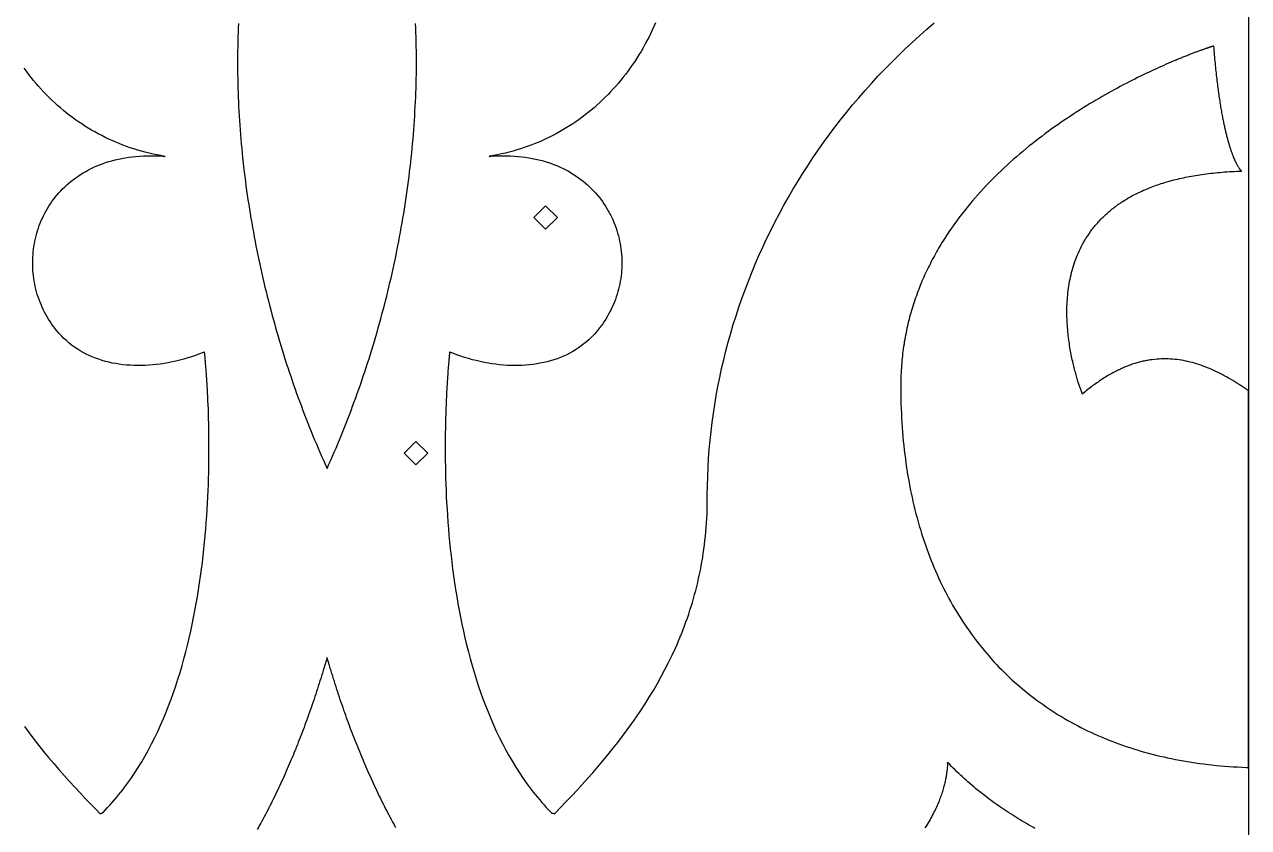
# Model space of a CAD drawing. Extents: x -52 to 64, y -91 to -51.
# Drawn here: x 41.58 to 64.31, y -79.75 to -64.84 of the extents above; entities that cross this region are included whole.
import ezdxf

# ---------------------------------------------------------------- set-up
doc = ezdxf.new("R2010")
doc.units = 0
doc.header["$MEASUREMENT"] = 0
doc.layers.get('0').update_dxf_attribs({"linetype": 'CONTINUOUS'})
doc.layers.add('LAYER_1', color=18, linetype='CONTINUOUS')

msp = doc.modelspace()

# ---------------------------------------------------------------- linework, layer by layer
msp.add_line((64.312, -50.717), (64.312, -90.716))
at = {"layer": 'LAYER_1'}
for points in [[(45.553, -64.822), (45.549, -64.907), (45.546, -64.992), (45.543, -65.077), (45.541, -65.163), (45.539, -65.248), (45.537, -65.334), (45.537, -65.42), (45.536, -65.505), (45.536, -65.591), (45.537, -65.677), (45.538, -65.763), (45.539, -65.849), (45.541, -65.935), (45.543, -66.021), (45.546, -66.108), (45.549, -66.194), (45.553, -66.28), (45.557, -66.367), (45.561, -66.453), (45.566, -66.539), (45.572, -66.626), (45.578, -66.712), (45.584, -66.799), (45.591, -66.885), (45.598, -66.972), (45.606, -67.058), (45.614, -67.145), (45.622, -67.232), (45.631, -67.318), (45.64, -67.405), (45.65, -67.491), (45.66, -67.578), (45.671, -67.664), (45.682, -67.75), (45.693, -67.837), (45.705, -67.923), (45.718, -68.009), (45.73, -68.096), (45.743, -68.182), (45.757, -68.268), (45.771, -68.354), (45.785, -68.44), (45.8, -68.526), (45.815, -68.612), (45.83, -68.697), (45.846, -68.783), (45.862, -68.869), (45.879, -68.954), (45.896, -69.04), (45.914, -69.125), (45.931, -69.21), (45.95, -69.295), (45.968, -69.38), (45.987, -69.465), (46.006, -69.55), (46.026, -69.634), (46.046, -69.719), (46.067, -69.803), (46.087, -69.887), (46.109, -69.971), (46.13, -70.055), (46.152, -70.139), (46.174, -70.222), (46.197, -70.306), (46.22, -70.389), (46.243, -70.472), (46.267, -70.555), (46.291, -70.637), (46.315, -70.72), (46.34, -70.802), (46.365, -70.884), (46.391, -70.966), (46.416, -71.048), (46.442, -71.129), (46.469, -71.211), (46.496, -71.292), (46.523, -71.372), (46.55, -71.453), (46.578, -71.533), (46.606, -71.613), (46.634, -71.693), (46.663, -71.773), (46.692, -71.852), (46.722, -71.931), (46.751, -72.01), (46.781, -72.089), (46.812, -72.167), (46.842, -72.245), (46.873, -72.323), (46.904, -72.4), (46.936, -72.478), (46.968, -72.554), (47, -72.631), (47.032, -72.707), (47.065, -72.783), (47.098, -72.859), (47.132, -72.934), (47.165, -73.009), (47.199, -73.084), (47.233, -73.009), (47.266, -72.934), (47.299, -72.859), (47.332, -72.783), (47.365, -72.707), (47.397, -72.631), (47.429, -72.554), (47.461, -72.478), (47.492, -72.4), (47.523, -72.323), (47.554, -72.245), (47.584, -72.167), (47.615, -72.089), (47.644, -72.01), (47.674, -71.931), (47.703, -71.852), (47.732, -71.773), (47.761, -71.693), (47.789, -71.613), (47.817, -71.533), (47.845, -71.453), (47.872, -71.372), (47.899, -71.292), (47.926, -71.211), (47.952, -71.129), (47.978, -71.048), (48.004, -70.966), (48.029, -70.884), (48.054, -70.802), (48.079, -70.72), (48.103, -70.637), (48.127, -70.555), (48.15, -70.472), (48.174, -70.389), (48.197, -70.306), (48.219, -70.222), (48.241, -70.139), (48.263, -70.055), (48.285, -69.971), (48.306, -69.887), (48.327, -69.803), (48.347, -69.719), (48.367, -69.634), (48.387, -69.55), (48.406, -69.465), (48.425, -69.38), (48.444, -69.295), (48.462, -69.21), (48.48, -69.125), (48.497, -69.04), (48.514, -68.954), (48.531, -68.869), (48.547, -68.783), (48.563, -68.697), (48.578, -68.612), (48.593, -68.526), (48.608, -68.44), (48.622, -68.354), (48.636, -68.268), (48.65, -68.182), (48.663, -68.096), (48.675, -68.009), (48.688, -67.923), (48.7, -67.837), (48.711, -67.75), (48.722, -67.664), (48.733, -67.578), (48.743, -67.491), (48.753, -67.405), (48.762, -67.318), (48.771, -67.232), (48.78, -67.145), (48.788, -67.058), (48.795, -66.972), (48.803, -66.885), (48.809, -66.799), (48.816, -66.712), (48.822, -66.626), (48.827, -66.539), (48.832, -66.453), (48.837, -66.367), (48.841, -66.28), (48.845, -66.194), (48.848, -66.108), (48.851, -66.021), (48.853, -65.935), (48.855, -65.849), (48.857, -65.763), (48.858, -65.677), (48.858, -65.591), (48.858, -65.505), (48.858, -65.42), (48.857, -65.334), (48.856, -65.248), (48.854, -65.163), (48.851, -65.077), (48.849, -64.992), (48.845, -64.907), (48.842, -64.822)], [(53.299, -64.81), (53.269, -64.879), (53.237, -64.947), (53.205, -65.014), (53.172, -65.081), (53.138, -65.147), (53.103, -65.212), (53.067, -65.276), (53.03, -65.34), (52.992, -65.403), (52.953, -65.464), (52.913, -65.526), (52.873, -65.586), (52.831, -65.645), (52.789, -65.704), (52.745, -65.762), (52.701, -65.819), (52.656, -65.875), (52.61, -65.93), (52.563, -65.985), (52.515, -66.038), (52.466, -66.09), (52.417, -66.142), (52.367, -66.193), (52.315, -66.242), (52.263, -66.291), (52.211, -66.339), (52.157, -66.386), (52.103, -66.432), (52.048, -66.477), (51.992, -66.521), (51.935, -66.563), (51.878, -66.605), (51.82, -66.646), (51.761, -66.686), (51.701, -66.724), (51.641, -66.762), (51.58, -66.799), (51.518, -66.834), (51.455, -66.869), (51.392, -66.902), (51.328, -66.934), (51.264, -66.965), (51.198, -66.995), (51.132, -67.024), (51.066, -67.051), (50.999, -67.078), (50.931, -67.103), (50.862, -67.127), (50.793, -67.15), (50.723, -67.172), (50.653, -67.192), (50.582, -67.211), (50.51, -67.229), (50.438, -67.246), (50.365, -67.262), (50.292, -67.276), (50.218, -67.289), (50.209, -67.29), (50.209, -67.29), (50.21, -67.29), (50.211, -67.29), (50.213, -67.29), (50.223, -67.289), (50.242, -67.288), (50.317, -67.283), (50.392, -67.281), (50.465, -67.279), (50.537, -67.28), (50.608, -67.282), (50.678, -67.286), (50.746, -67.291), (50.814, -67.298), (50.88, -67.306), (50.945, -67.316), (51.009, -67.327), (51.072, -67.34), (51.133, -67.354), (51.193, -67.37), (51.252, -67.387), (51.31, -67.405), (51.367, -67.425), (51.423, -67.446), (51.477, -67.468), (51.53, -67.491), (51.582, -67.515), (51.633, -67.541), (51.683, -67.568), (51.731, -67.596), (51.778, -67.625), (51.824, -67.655), (51.869, -67.686), (51.913, -67.718), (51.955, -67.751), (51.996, -67.785), (52.036, -67.82), (52.075, -67.856), (52.113, -67.893), (52.149, -67.93), (52.184, -67.968), (52.218, -68.007), (52.251, -68.047), (52.282, -68.088), (52.313, -68.129), (52.342, -68.171), (52.37, -68.214), (52.396, -68.257), (52.422, -68.301), (52.446, -68.345), (52.469, -68.39), (52.491, -68.436), (52.512, -68.481), (52.531, -68.528), (52.549, -68.575), (52.566, -68.622), (52.582, -68.669), (52.596, -68.717), (52.609, -68.765), (52.621, -68.814), (52.632, -68.863), (52.642, -68.912), (52.65, -68.961), (52.657, -69.01), (52.663, -69.06), (52.667, -69.11), (52.671, -69.159), (52.673, -69.209), (52.674, -69.259), (52.673, -69.309), (52.672, -69.359), (52.669, -69.409), (52.665, -69.459), (52.659, -69.508), (52.653, -69.558), (52.645, -69.607), (52.636, -69.657), (52.625, -69.706), (52.614, -69.754), (52.601, -69.803), (52.587, -69.851), (52.571, -69.899), (52.555, -69.947), (52.537, -69.994), (52.518, -70.041), (52.497, -70.087), (52.475, -70.133), (52.452, -70.179), (52.428, -70.224), (52.403, -70.268), (52.376, -70.312), (52.348, -70.356), (52.319, -70.398), (52.288, -70.44), (52.272, -70.461), (52.269, -70.466), (52.266, -70.469), (52.261, -70.476), (52.241, -70.502), (52.2, -70.552), (52.157, -70.6), (52.112, -70.647), (52.066, -70.691), (52.019, -70.733), (51.97, -70.773), (51.92, -70.812), (51.868, -70.848), (51.815, -70.882), (51.761, -70.915), (51.705, -70.945), (51.649, -70.974), (51.591, -71.001), (51.532, -71.025), (51.472, -71.048), (51.411, -71.069), (51.349, -71.088), (51.286, -71.105), (51.223, -71.12), (51.158, -71.134), (51.093, -71.145), (51.026, -71.155), (50.96, -71.163), (50.892, -71.169), (50.824, -71.173), (50.755, -71.176), (50.686, -71.176), (50.616, -71.175), (50.546, -71.172), (50.475, -71.167), (50.404, -71.161), (50.332, -71.152), (50.26, -71.142), (50.188, -71.13), (50.116, -71.117), (50.044, -71.101), (49.971, -71.084), (49.899, -71.066), (49.826, -71.045), (49.753, -71.023), (49.681, -70.999), (49.608, -70.974), (49.536, -70.946), (49.5, -70.932), (49.481, -70.925), (49.477, -70.923), (49.476, -70.923), (49.476, -70.923), (49.476, -70.923), (49.476, -70.923), (49.476, -70.924), (49.476, -70.927), (49.475, -70.93), (49.475, -70.935), (49.474, -70.941), (49.473, -70.947), (49.472, -70.955), (49.472, -70.964), (49.471, -70.974), (49.469, -70.985), (49.468, -70.997), (49.467, -71.01), (49.466, -71.024), (49.464, -71.039), (49.463, -71.055), (49.461, -71.072), (49.459, -71.09), (49.458, -71.109), (49.456, -71.129), (49.454, -71.149), (49.452, -71.171), (49.451, -71.194), (49.449, -71.217), (49.447, -71.241), (49.445, -71.267), (49.443, -71.293), (49.441, -71.32), (49.439, -71.348), (49.437, -71.376), (49.435, -71.406), (49.433, -71.436), (49.431, -71.467), (49.429, -71.499), (49.427, -71.532), (49.425, -71.566), (49.423, -71.6), (49.419, -71.671), (49.415, -71.745), (49.412, -71.821), (49.408, -71.901), (49.405, -71.983), (49.402, -72.068), (49.4, -72.156), (49.397, -72.246), (49.396, -72.339), (49.394, -72.433), (49.393, -72.531), (49.393, -72.63), (49.392, -72.731), (49.393, -72.835), (49.394, -72.94), (49.396, -73.047), (49.398, -73.156), (49.401, -73.267), (49.404, -73.38), (49.409, -73.494), (49.414, -73.609), (49.42, -73.726), (49.427, -73.844), (49.434, -73.963), (49.443, -74.084), (49.453, -74.205), (49.463, -74.328), (49.475, -74.452), (49.487, -74.576), (49.501, -74.701), (49.515, -74.827), (49.531, -74.953), (49.548, -75.08), (49.567, -75.208), (49.586, -75.335), (49.607, -75.463), (49.629, -75.592), (49.652, -75.72), (49.677, -75.849), (49.703, -75.977), (49.731, -76.105), (49.76, -76.233), (49.791, -76.361), (49.823, -76.489), (49.857, -76.616), (49.892, -76.743), (49.929, -76.869), (49.968, -76.994), (50.008, -77.119), (50.051, -77.242), (50.095, -77.365), (50.14, -77.487), (50.188, -77.608), (50.238, -77.728), (50.289, -77.846), (50.342, -77.964), (50.398, -78.079), (50.455, -78.194), (50.515, -78.307), (50.576, -78.418), (50.64, -78.528), (50.706, -78.635), (50.774, -78.741), (50.844, -78.845), (50.916, -78.947), (50.953, -78.998), (50.991, -79.047), (51.029, -79.097), (51.068, -79.145), (51.108, -79.193), (51.148, -79.241), (51.188, -79.288), (51.229, -79.334), (51.271, -79.38), (51.314, -79.425), (51.357, -79.469), (51.368, -79.48), (51.373, -79.486), (51.374, -79.487), (51.374, -79.487), (51.374, -79.487), (51.374, -79.487), (51.374, -79.487), (51.374, -79.487), (51.374, -79.487), (51.375, -79.487), (51.378, -79.487), (51.383, -79.488), (51.389, -79.489), (51.403, -79.492), (51.416, -79.494), (51.422, -79.495), (51.425, -79.495), (51.427, -79.496), (51.427, -79.496), (51.427, -79.496), (51.427, -79.496), (51.427, -79.496), (51.427, -79.496), (51.427, -79.496), (51.428, -79.495), (51.44, -79.482), (51.542, -79.379), (51.642, -79.274), (51.742, -79.169), (51.841, -79.062), (51.939, -78.955), (52.037, -78.846), (52.133, -78.737), (52.229, -78.627), (52.323, -78.515), (52.416, -78.402), (52.507, -78.288), (52.598, -78.173), (52.686, -78.057), (52.773, -77.94), (52.859, -77.821), (52.943, -77.701), (53.025, -77.58), (53.105, -77.457), (53.183, -77.333), (53.259, -77.207), (53.333, -77.08), (53.405, -76.951), (53.475, -76.821), (53.542, -76.689), (53.606, -76.556), (53.669, -76.421), (53.699, -76.353), (53.728, -76.285), (53.757, -76.216), (53.785, -76.146), (53.812, -76.077), (53.839, -76.006), (53.865, -75.936), (53.89, -75.865), (53.915, -75.793), (53.938, -75.721), (53.961, -75.649), (53.984, -75.576), (54.005, -75.502), (54.026, -75.429), (54.046, -75.354), (54.065, -75.28), (54.083, -75.204), (54.1, -75.129), (54.117, -75.052), (54.133, -74.976), (54.148, -74.898), (54.162, -74.821), (54.175, -74.743), (54.187, -74.664), (54.198, -74.585), (54.209, -74.505), (54.218, -74.425), (54.227, -74.344), (54.235, -74.263), (54.242, -74.181), (54.247, -74.099), (54.252, -74.016), (54.256, -73.932), (54.259, -73.848), (54.261, -73.764), (54.261, -73.679), (54.261, -73.636), (54.261, -73.614), (54.261, -73.612), (54.261, -73.607), (54.261, -73.596), (54.261, -73.575), (54.263, -73.407), (54.268, -73.238), (54.275, -73.07), (54.285, -72.902), (54.298, -72.733), (54.313, -72.566), (54.331, -72.398), (54.351, -72.23), (54.374, -72.063), (54.399, -71.896), (54.428, -71.73), (54.458, -71.564), (54.491, -71.398), (54.527, -71.233), (54.566, -71.068), (54.606, -70.903), (54.65, -70.739), (54.696, -70.576), (54.744, -70.413), (54.795, -70.251), (54.848, -70.089), (54.904, -69.928), (54.963, -69.768), (55.023, -69.608), (55.086, -69.45), (55.152, -69.291), (55.22, -69.134), (55.291, -68.978), (55.363, -68.822), (55.439, -68.667), (55.516, -68.514), (55.596, -68.361), (55.679, -68.209), (55.763, -68.058), (55.85, -67.908), (55.94, -67.759), (56.031, -67.612), (56.125, -67.465), (56.222, -67.32), (56.32, -67.175), (56.421, -67.032), (56.524, -66.891), (56.63, -66.75), (56.737, -66.611), (56.847, -66.473), (56.959, -66.336), (57.074, -66.201), (57.19, -66.067), (57.309, -65.935), (57.43, -65.804), (57.553, -65.675), (57.679, -65.547), (57.806, -65.421), (57.936, -65.296), (58.068, -65.173), (58.202, -65.051), (58.338, -64.931), (58.476, -64.813)], [(41.578, -77.878), (41.665, -77.996), (41.754, -78.113), (41.844, -78.229), (41.935, -78.343), (42.028, -78.456), (42.123, -78.568), (42.218, -78.679), (42.315, -78.789), (42.413, -78.898), (42.512, -79.006), (42.612, -79.113), (42.713, -79.219), (42.815, -79.324), (42.917, -79.428), (42.969, -79.48), (42.982, -79.493), (42.983, -79.495), (42.984, -79.495), (42.985, -79.496), (42.985, -79.496), (42.985, -79.496), (42.985, -79.496), (42.986, -79.496), (42.988, -79.495), (42.992, -79.494), (42.997, -79.493), (43.007, -79.491), (43.017, -79.488), (43.021, -79.487), (43.023, -79.487), (43.024, -79.487), (43.024, -79.487), (43.024, -79.487), (43.024, -79.487), (43.027, -79.484), (43.038, -79.473), (43.081, -79.429), (43.123, -79.384), (43.165, -79.338), (43.207, -79.292), (43.247, -79.245), (43.287, -79.197), (43.327, -79.149), (43.366, -79.101), (43.404, -79.052), (43.442, -79.002), (43.479, -78.952), (43.552, -78.85), (43.622, -78.746), (43.69, -78.64), (43.756, -78.532), (43.82, -78.423), (43.882, -78.312), (43.941, -78.199), (43.999, -78.084), (44.054, -77.969), (44.108, -77.851), (44.159, -77.733), (44.209, -77.613), (44.257, -77.492), (44.302, -77.371), (44.346, -77.248), (44.389, -77.124), (44.429, -76.999), (44.468, -76.874), (44.505, -76.748), (44.541, -76.622), (44.575, -76.494), (44.607, -76.367), (44.638, -76.239), (44.667, -76.111), (44.695, -75.983), (44.721, -75.854), (44.746, -75.726), (44.769, -75.597), (44.791, -75.469), (44.812, -75.341), (44.832, -75.213), (44.85, -75.086), (44.867, -74.959), (44.883, -74.832), (44.898, -74.707), (44.911, -74.581), (44.924, -74.457), (44.935, -74.333), (44.946, -74.211), (44.956, -74.089), (44.964, -73.968), (44.972, -73.849), (44.979, -73.731), (44.985, -73.614), (44.99, -73.498), (44.994, -73.384), (44.998, -73.272), (45.001, -73.161), (45.003, -73.052), (45.005, -72.945), (45.006, -72.839), (45.006, -72.736), (45.006, -72.634), (45.006, -72.535), (45.005, -72.438), (45.003, -72.343), (45.001, -72.25), (44.999, -72.16), (44.997, -72.072), (44.994, -71.987), (44.99, -71.905), (44.987, -71.825), (44.984, -71.748), (44.98, -71.674), (44.976, -71.603), (44.974, -71.569), (44.972, -71.535), (44.97, -71.502), (44.968, -71.47), (44.966, -71.439), (44.964, -71.408), (44.962, -71.379), (44.96, -71.35), (44.958, -71.322), (44.956, -71.295), (44.954, -71.269), (44.952, -71.244), (44.95, -71.219), (44.948, -71.196), (44.946, -71.173), (44.944, -71.151), (44.943, -71.13), (44.941, -71.111), (44.939, -71.092), (44.938, -71.074), (44.936, -71.057), (44.934, -71.04), (44.933, -71.025), (44.932, -71.011), (44.93, -70.998), (44.929, -70.986), (44.928, -70.975), (44.927, -70.965), (44.926, -70.956), (44.925, -70.948), (44.924, -70.941), (44.924, -70.935), (44.923, -70.931), (44.923, -70.927), (44.923, -70.924), (44.922, -70.923), (44.922, -70.923), (44.922, -70.923), (44.922, -70.923), (44.921, -70.923), (44.918, -70.924), (44.9, -70.932), (44.828, -70.96), (44.756, -70.986), (44.683, -71.011), (44.611, -71.034), (44.538, -71.055), (44.465, -71.075), (44.393, -71.093), (44.32, -71.109), (44.248, -71.123), (44.176, -71.136), (44.104, -71.147), (44.032, -71.156), (43.961, -71.164), (43.89, -71.17), (43.82, -71.174), (43.749, -71.176), (43.68, -71.176), (43.611, -71.175), (43.542, -71.171), (43.474, -71.166), (43.407, -71.159), (43.34, -71.151), (43.275, -71.14), (43.21, -71.128), (43.145, -71.113), (43.082, -71.097), (43.02, -71.079), (42.958, -71.059), (42.898, -71.037), (42.838, -71.014), (42.78, -70.988), (42.723, -70.961), (42.667, -70.931), (42.612, -70.9), (42.558, -70.866), (42.506, -70.831), (42.455, -70.794), (42.405, -70.754), (42.357, -70.713), (42.31, -70.67), (42.265, -70.625), (42.222, -70.578), (42.18, -70.528), (42.139, -70.477), (42.134, -70.471), (42.132, -70.467), (42.131, -70.466), (42.129, -70.463), (42.113, -70.442), (42.083, -70.4), (42.054, -70.357), (42.026, -70.314), (42, -70.27), (41.975, -70.226), (41.951, -70.181), (41.928, -70.135), (41.907, -70.089), (41.887, -70.043), (41.868, -69.996), (41.85, -69.949), (41.833, -69.901), (41.818, -69.853), (41.804, -69.805), (41.791, -69.756), (41.78, -69.708), (41.77, -69.659), (41.761, -69.609), (41.753, -69.56), (41.746, -69.51), (41.741, -69.461), (41.737, -69.411), (41.734, -69.361), (41.732, -69.311), (41.732, -69.261), (41.733, -69.211), (41.735, -69.162), (41.738, -69.112), (41.743, -69.062), (41.748, -69.013), (41.755, -68.963), (41.764, -68.914), (41.773, -68.865), (41.784, -68.816), (41.795, -68.768), (41.809, -68.719), (41.823, -68.671), (41.838, -68.624), (41.855, -68.577), (41.873, -68.53), (41.892, -68.483), (41.913, -68.438), (41.934, -68.392), (41.957, -68.347), (41.981, -68.303), (42.006, -68.259), (42.033, -68.216), (42.061, -68.173), (42.089, -68.131), (42.12, -68.09), (42.151, -68.049), (42.183, -68.009), (42.217, -67.97), (42.252, -67.932), (42.288, -67.894), (42.326, -67.857), (42.364, -67.822), (42.404, -67.787), (42.445, -67.753), (42.487, -67.719), (42.531, -67.687), (42.575, -67.656), (42.621, -67.626), (42.668, -67.597), (42.716, -67.569), (42.766, -67.542), (42.816, -67.517), (42.868, -67.492), (42.921, -67.469), (42.975, -67.447), (43.03, -67.426), (43.087, -67.406), (43.145, -67.388), (43.204, -67.371), (43.264, -67.355), (43.325, -67.341), (43.388, -67.328), (43.451, -67.317), (43.516, -67.307), (43.582, -67.298), (43.65, -67.291), (43.718, -67.286), (43.788, -67.282), (43.859, -67.28), (43.931, -67.279), (44.004, -67.28), (44.078, -67.283), (44.154, -67.288), (44.173, -67.289), (44.182, -67.29), (44.187, -67.29), (44.19, -67.29), (44.19, -67.29), (44.189, -67.29), (44.187, -67.29), (44.113, -67.277), (44.04, -67.263), (43.967, -67.248), (43.895, -67.231), (43.823, -67.213), (43.752, -67.194), (43.682, -67.174), (43.612, -67.152), (43.543, -67.129), (43.474, -67.105), (43.407, -67.08), (43.339, -67.054), (43.273, -67.026), (43.207, -66.998), (43.141, -66.968), (43.077, -66.937), (43.013, -66.905), (42.95, -66.872), (42.887, -66.837), (42.825, -66.802), (42.764, -66.765), (42.703, -66.728), (42.644, -66.689), (42.585, -66.65), (42.527, -66.609), (42.469, -66.567), (42.412, -66.524), (42.356, -66.481), (42.301, -66.436), (42.247, -66.39), (42.193, -66.343), (42.14, -66.295), (42.088, -66.247), (42.037, -66.197), (41.987, -66.147), (41.937, -66.095), (41.889, -66.043), (41.841, -65.989), (41.794, -65.935), (41.748, -65.88), (41.703, -65.824), (41.658, -65.767), (41.615, -65.709), (41.572, -65.651)], [(48.479, -79.761), (48.457, -79.722), (48.436, -79.682), (48.414, -79.643), (48.393, -79.603), (48.371, -79.563), (48.35, -79.523), (48.329, -79.482), (48.308, -79.441), (48.287, -79.401), (48.266, -79.359), (48.245, -79.318), (48.224, -79.277), (48.204, -79.235), (48.183, -79.193), (48.163, -79.151), (48.143, -79.109), (48.122, -79.066), (48.102, -79.024), (48.082, -78.981), (48.062, -78.938), (48.042, -78.895), (48.023, -78.852), (48.003, -78.808), (47.983, -78.764), (47.964, -78.721), (47.944, -78.677), (47.925, -78.632), (47.906, -78.588), (47.887, -78.544), (47.868, -78.499), (47.849, -78.454), (47.83, -78.409), (47.812, -78.364), (47.793, -78.319), (47.775, -78.273), (47.757, -78.228), (47.738, -78.182), (47.72, -78.136), (47.702, -78.09), (47.684, -78.044), (47.667, -77.997), (47.649, -77.951), (47.631, -77.904), (47.614, -77.858), (47.596, -77.811), (47.579, -77.764), (47.562, -77.716), (47.545, -77.669), (47.528, -77.622), (47.511, -77.574), (47.495, -77.527), (47.478, -77.479), (47.462, -77.431), (47.445, -77.383), (47.429, -77.335), (47.413, -77.286), (47.397, -77.238), (47.381, -77.19), (47.366, -77.141), (47.35, -77.092), (47.335, -77.043), (47.319, -76.995), (47.304, -76.945), (47.289, -76.896), (47.274, -76.847), (47.259, -76.798), (47.244, -76.748), (47.215, -76.649), (47.201, -76.6), (47.2, -76.596), (47.199, -76.595), (47.199, -76.594), (47.199, -76.594), (47.199, -76.594), (47.199, -76.594), (47.199, -76.595), (47.197, -76.601), (47.194, -76.613), (47.186, -76.638), (47.157, -76.737), (47.128, -76.836), (47.113, -76.885), (47.098, -76.935), (47.083, -76.984), (47.067, -77.033), (47.052, -77.081), (47.036, -77.13), (47.021, -77.179), (47.005, -77.227), (46.989, -77.276), (46.973, -77.324), (46.957, -77.372), (46.94, -77.42), (46.924, -77.468), (46.908, -77.516), (46.891, -77.564), (46.874, -77.611), (46.857, -77.659), (46.84, -77.706), (46.823, -77.753), (46.806, -77.8), (46.789, -77.847), (46.771, -77.894), (46.754, -77.941), (46.736, -77.987), (46.719, -78.033), (46.701, -78.08), (46.683, -78.126), (46.665, -78.172), (46.647, -78.217), (46.628, -78.263), (46.61, -78.309), (46.591, -78.354), (46.573, -78.399), (46.554, -78.444), (46.535, -78.489), (46.516, -78.534), (46.497, -78.578), (46.478, -78.623), (46.459, -78.667), (46.44, -78.711), (46.42, -78.755), (46.401, -78.798), (46.381, -78.842), (46.361, -78.885), (46.342, -78.929), (46.322, -78.972), (46.302, -79.014), (46.282, -79.057), (46.261, -79.099), (46.241, -79.142), (46.221, -79.184), (46.2, -79.226), (46.18, -79.267), (46.159, -79.309), (46.138, -79.35), (46.117, -79.391), (46.096, -79.432), (46.075, -79.473), (46.054, -79.514), (46.033, -79.554), (46.011, -79.594), (45.99, -79.634), (45.969, -79.674), (45.947, -79.713), (45.925, -79.752), (45.903, -79.792)], [(60.344, -79.77), (60.305, -79.748), (60.265, -79.726), (60.226, -79.703), (60.186, -79.681), (60.147, -79.658), (60.108, -79.635), (60.069, -79.611), (60.03, -79.588), (59.991, -79.564), (59.952, -79.539), (59.914, -79.515), (59.875, -79.49), (59.837, -79.465), (59.799, -79.44), (59.761, -79.414), (59.723, -79.389), (59.685, -79.362), (59.647, -79.336), (59.61, -79.31), (59.572, -79.283), (59.535, -79.255), (59.498, -79.228), (59.461, -79.2), (59.425, -79.172), (59.388, -79.144), (59.352, -79.116), (59.316, -79.087), (59.28, -79.058), (59.244, -79.028), (59.208, -78.999), (59.173, -78.969), (59.137, -78.938), (59.102, -78.908), (59.067, -78.877), (59.033, -78.846), (58.998, -78.814), (58.964, -78.783), (58.93, -78.751), (58.896, -78.719), (58.863, -78.686), (58.829, -78.653), (58.796, -78.62), (58.763, -78.586), (58.73, -78.553), (58.722, -78.544), (58.721, -78.543), (58.721, -78.543), (58.721, -78.543), (58.721, -78.543), (58.721, -78.543), (58.721, -78.543), (58.721, -78.543), (58.721, -78.544), (58.721, -78.546), (58.721, -78.548), (58.721, -78.551), (58.721, -78.555), (58.721, -78.56), (58.721, -78.565), (58.721, -78.571), (58.721, -78.578), (58.721, -78.586), (58.72, -78.594), (58.72, -78.602), (58.719, -78.612), (58.719, -78.622), (58.718, -78.633), (58.717, -78.644), (58.716, -78.656), (58.715, -78.669), (58.714, -78.682), (58.712, -78.696), (58.71, -78.71), (58.709, -78.725), (58.706, -78.741), (58.704, -78.757), (58.701, -78.774), (58.699, -78.791), (58.696, -78.809), (58.692, -78.827), (58.689, -78.846), (58.685, -78.865), (58.68, -78.885), (58.676, -78.905), (58.671, -78.926), (58.666, -78.947), (58.66, -78.969), (58.655, -78.991), (58.648, -79.014), (58.642, -79.037), (58.635, -79.061), (58.627, -79.085), (58.62, -79.109), (58.611, -79.134), (58.603, -79.159), (58.594, -79.185), (58.584, -79.211), (58.574, -79.237), (58.564, -79.264), (58.553, -79.291), (58.541, -79.318), (58.529, -79.346), (58.517, -79.374), (58.504, -79.402), (58.49, -79.431), (58.476, -79.46), (58.462, -79.489), (58.446, -79.518), (58.431, -79.548), (58.414, -79.578), (58.397, -79.608), (58.38, -79.639), (58.362, -79.67), (58.343, -79.701), (58.323, -79.732), (58.303, -79.763)]]:
    msp.add_lwpolyline(points, dxfattribs=at)
for points in [[(63.668, -65.241), (63.668, -65.241), (63.667, -65.241), (63.666, -65.241), (63.665, -65.242), (63.663, -65.242), (63.661, -65.243), (63.658, -65.244), (63.655, -65.244), (63.652, -65.245), (63.648, -65.247), (63.644, -65.248), (63.64, -65.249), (63.635, -65.251), (63.63, -65.252), (63.624, -65.254), (63.618, -65.256), (63.612, -65.258), (63.605, -65.26), (63.598, -65.263), (63.59, -65.265), (63.583, -65.268), (63.575, -65.27), (63.566, -65.273), (63.557, -65.276), (63.548, -65.279), (63.539, -65.283), (63.529, -65.286), (63.519, -65.289), (63.508, -65.293), (63.497, -65.297), (63.486, -65.301), (63.475, -65.305), (63.463, -65.309), (63.451, -65.313), (63.439, -65.318), (63.426, -65.322), (63.413, -65.327), (63.399, -65.332), (63.386, -65.337), (63.372, -65.342), (63.358, -65.347), (63.343, -65.353), (63.328, -65.358), (63.313, -65.364), (63.298, -65.37), (63.282, -65.376), (63.266, -65.382), (63.25, -65.388), (63.234, -65.395), (63.217, -65.401), (63.2, -65.408), (63.183, -65.415), (63.165, -65.421), (63.147, -65.429), (63.129, -65.436), (63.111, -65.443), (63.092, -65.451), (63.073, -65.458), (63.054, -65.466), (63.035, -65.474), (63.015, -65.482), (62.996, -65.49), (62.976, -65.498), (62.955, -65.507), (62.914, -65.524), (62.872, -65.542), (62.829, -65.561), (62.785, -65.58), (62.74, -65.6), (62.695, -65.62), (62.649, -65.641), (62.602, -65.662), (62.554, -65.684), (62.505, -65.706), (62.456, -65.73), (62.406, -65.753), (62.356, -65.778), (62.305, -65.803), (62.253, -65.828), (62.201, -65.854), (62.148, -65.881), (62.095, -65.908), (62.041, -65.936), (61.986, -65.964), (61.931, -65.993), (61.876, -66.023), (61.82, -66.053), (61.764, -66.084), (61.708, -66.116), (61.651, -66.148), (61.594, -66.18), (61.536, -66.214), (61.478, -66.247), (61.42, -66.282), (61.362, -66.317), (61.303, -66.353), (61.244, -66.389), (61.185, -66.426), (61.126, -66.464), (61.067, -66.502), (61.007, -66.541), (60.948, -66.58), (60.888, -66.62), (60.829, -66.661), (60.769, -66.702), (60.71, -66.744), (60.65, -66.787), (60.59, -66.83), (60.531, -66.874), (60.472, -66.919), (60.412, -66.964), (60.353, -67.01), (60.294, -67.056), (60.235, -67.103), (60.176, -67.151), (60.118, -67.2), (60.06, -67.249), (60.002, -67.298), (59.944, -67.349), (59.887, -67.4), (59.83, -67.451), (59.773, -67.504), (59.717, -67.557), (59.661, -67.61), (59.606, -67.665), (59.551, -67.72), (59.496, -67.775), (59.442, -67.832), (59.389, -67.889), (59.336, -67.946), (59.283, -68.005), (59.231, -68.064), (59.18, -68.123), (59.129, -68.184), (59.079, -68.245), (59.03, -68.306), (58.981, -68.369), (58.933, -68.432), (58.886, -68.496), (58.84, -68.56), (58.794, -68.625), (58.749, -68.691), (58.727, -68.724), (58.705, -68.758), (58.683, -68.791), (58.662, -68.825), (58.64, -68.859), (58.619, -68.893), (58.598, -68.927), (58.578, -68.961), (58.557, -68.996), (58.537, -69.031), (58.517, -69.066), (58.498, -69.101), (58.478, -69.136), (58.459, -69.171), (58.44, -69.207), (58.421, -69.243), (58.403, -69.279), (58.385, -69.315), (58.367, -69.351), (58.349, -69.388), (58.331, -69.424), (58.314, -69.461), (58.297, -69.498), (58.281, -69.536), (58.264, -69.573), (58.248, -69.611), (58.232, -69.648), (58.217, -69.686), (58.202, -69.724), (58.187, -69.763), (58.172, -69.801), (58.158, -69.84), (58.143, -69.879), (58.13, -69.918), (58.116, -69.957), (58.103, -69.996), (58.09, -70.036), (58.077, -70.075), (58.065, -70.115), (58.053, -70.155), (58.042, -70.196), (58.03, -70.236), (58.019, -70.277), (58.009, -70.318), (57.998, -70.359), (57.988, -70.4), (57.979, -70.441), (57.969, -70.483), (57.96, -70.524), (57.952, -70.566), (57.943, -70.608), (57.935, -70.651), (57.928, -70.693), (57.92, -70.736), (57.914, -70.778), (57.907, -70.822), (57.901, -70.865), (57.895, -70.908), (57.889, -70.952), (57.884, -70.995), (57.88, -71.039), (57.875, -71.083), (57.871, -71.128), (57.868, -71.172), (57.865, -71.217), (57.862, -71.262), (57.859, -71.307), (57.857, -71.352), (57.856, -71.397), (57.854, -71.443), (57.854, -71.489), (57.853, -71.535), (57.853, -71.558), (57.853, -71.58), (57.853, -71.625), (57.854, -71.714), (57.856, -71.803), (57.858, -71.891), (57.861, -71.979), (57.865, -72.066), (57.869, -72.153), (57.874, -72.239), (57.88, -72.324), (57.886, -72.41), (57.893, -72.494), (57.901, -72.578), (57.909, -72.662), (57.919, -72.745), (57.928, -72.827), (57.939, -72.909), (57.95, -72.991), (57.962, -73.072), (57.974, -73.152), (57.988, -73.232), (58.001, -73.311), (58.016, -73.39), (58.031, -73.468), (58.047, -73.546), (58.063, -73.623), (58.081, -73.7), (58.098, -73.776), (58.117, -73.852), (58.136, -73.927), (58.156, -74.001), (58.176, -74.075), (58.197, -74.149), (58.219, -74.221), (58.241, -74.294), (58.264, -74.366), (58.287, -74.437), (58.312, -74.507), (58.336, -74.578), (58.362, -74.647), (58.388, -74.716), (58.415, -74.785), (58.442, -74.853), (58.47, -74.92), (58.498, -74.987), (58.528, -75.053), (58.557, -75.119), (58.588, -75.184), (58.619, -75.248), (58.65, -75.312), (58.683, -75.376), (58.715, -75.439), (58.749, -75.501), (58.783, -75.563), (58.817, -75.624), (58.853, -75.684), (58.888, -75.744), (58.925, -75.804), (58.962, -75.863), (58.999, -75.921), (59.037, -75.979), (59.076, -76.036), (59.115, -76.092), (59.155, -76.148), (59.196, -76.204), (59.237, -76.258), (59.278, -76.313), (59.32, -76.366), (59.363, -76.419), (59.406, -76.472), (59.45, -76.524), (59.495, -76.575), (59.54, -76.625), (59.585, -76.676), (59.631, -76.725), (59.678, -76.774), (59.725, -76.822), (59.773, -76.87), (59.821, -76.917), (59.87, -76.963), (59.919, -77.009), (59.969, -77.054), (60.019, -77.099), (60.07, -77.143), (60.122, -77.187), (60.174, -77.229), (60.226, -77.272), (60.279, -77.313), (60.333, -77.354), (60.387, -77.394), (60.442, -77.434), (60.497, -77.473), (60.553, -77.512), (60.609, -77.55), (60.665, -77.587), (60.723, -77.624), (60.78, -77.66), (60.839, -77.695), (60.897, -77.73), (60.956, -77.764), (61.016, -77.798), (61.076, -77.83), (61.137, -77.863), (61.198, -77.894), (61.26, -77.925), (61.322, -77.956), (61.385, -77.985), (61.448, -78.014), (61.512, -78.043), (61.576, -78.071), (61.64, -78.098), (61.705, -78.124), (61.771, -78.15), (61.837, -78.175), (61.903, -78.2), (61.97, -78.224), (62.038, -78.247), (62.106, -78.27), (62.174, -78.292), (62.243, -78.313), (62.312, -78.334), (62.382, -78.354), (62.452, -78.373), (62.523, -78.392), (62.594, -78.41), (62.665, -78.427), (62.737, -78.444), (62.809, -78.46), (62.882, -78.475), (62.956, -78.49), (63.029, -78.504), (63.103, -78.517), (63.178, -78.53), (63.253, -78.542), (63.328, -78.554), (63.404, -78.564), (63.481, -78.574), (63.557, -78.584), (63.634, -78.592), (63.712, -78.6), (63.79, -78.608), (63.868, -78.614), (63.947, -78.62), (64.026, -78.625), (64.106, -78.63), (64.186, -78.634), (64.266, -78.637), (64.307, -78.639), (64.312, -78.639), (64.312, -78.639), (64.312, -78.639), (64.312, -78.639), (64.312, -78.639), (64.312, -78.639), (64.312, -78.639), (64.312, -78.638), (64.312, -78.637), (64.312, -78.635), (64.312, -78.633), (64.312, -78.63), (64.312, -78.627), (64.312, -78.624), (64.312, -78.62), (64.312, -78.615), (64.312, -78.611), (64.312, -78.605), (64.312, -78.599), (64.312, -78.593), (64.312, -78.586), (64.312, -78.579), (64.312, -78.572), (64.312, -78.564), (64.312, -78.555), (64.312, -78.546), (64.312, -78.537), (64.312, -78.527), (64.312, -78.517), (64.312, -78.507), (64.312, -78.496), (64.312, -78.484), (64.312, -78.473), (64.312, -78.46), (64.312, -78.448), (64.312, -78.435), (64.312, -78.422), (64.312, -78.408), (64.312, -78.394), (64.312, -78.379), (64.312, -78.364), (64.312, -78.349), (64.312, -78.334), (64.312, -78.318), (64.312, -78.301), (64.312, -78.285), (64.312, -78.267), (64.312, -78.25), (64.312, -78.232), (64.312, -78.214), (64.312, -78.196), (64.312, -78.177), (64.312, -78.158), (64.312, -78.138), (64.312, -78.118), (64.312, -78.098), (64.312, -78.078), (64.312, -78.057), (64.312, -78.036), (64.312, -78.015), (64.312, -77.993), (64.312, -77.971), (64.312, -77.949), (64.312, -77.926), (64.312, -77.903), (64.312, -77.88), (64.312, -77.856), (64.312, -77.833), (64.312, -77.809), (64.312, -77.784), (64.312, -77.76), (64.312, -77.735), (64.312, -77.71), (64.312, -77.658), (64.312, -77.606), (64.312, -77.553), (64.312, -77.499), (64.312, -77.444), (64.312, -77.388), (64.312, -77.331), (64.312, -77.273), (64.312, -77.214), (64.312, -77.155), (64.312, -77.094), (64.312, -77.033), (64.312, -76.972), (64.312, -76.909), (64.312, -76.846), (64.312, -76.782), (64.312, -76.717), (64.312, -76.652), (64.312, -76.587), (64.312, -76.52), (64.312, -76.454), (64.312, -76.386), (64.312, -76.318), (64.312, -76.25), (64.312, -76.182), (64.312, -76.113), (64.312, -76.043), (64.312, -75.973), (64.312, -75.903), (64.312, -75.833), (64.312, -75.692), (64.312, -75.549), (64.312, -75.406), (64.312, -75.263), (64.312, -74.976), (64.312, -74.833), (64.312, -74.69), (64.312, -74.548), (64.312, -74.407), (64.312, -74.337), (64.312, -74.267), (64.312, -74.197), (64.312, -74.128), (64.312, -74.059), (64.312, -73.991), (64.312, -73.923), (64.312, -73.855), (64.312, -73.788), (64.312, -73.722), (64.312, -73.656), (64.312, -73.591), (64.312, -73.526), (64.312, -73.462), (64.312, -73.398), (64.312, -73.335), (64.312, -73.273), (64.312, -73.212), (64.312, -73.151), (64.312, -73.091), (64.312, -73.032), (64.312, -72.974), (64.312, -72.917), (64.312, -72.86), (64.312, -72.805), (64.312, -72.75), (64.312, -72.697), (64.312, -72.644), (64.312, -72.592), (64.312, -72.542), (64.312, -72.517), (64.312, -72.492), (64.312, -72.468), (64.312, -72.444), (64.312, -72.42), (64.312, -72.397), (64.312, -72.374), (64.312, -72.351), (64.312, -72.328), (64.312, -72.306), (64.312, -72.284), (64.312, -72.262), (64.312, -72.241), (64.312, -72.22), (64.312, -72.199), (64.312, -72.179), (64.312, -72.159), (64.312, -72.139), (64.312, -72.12), (64.312, -72.101), (64.312, -72.082), (64.312, -72.063), (64.312, -72.045), (64.312, -72.028), (64.312, -72.01), (64.312, -71.993), (64.312, -71.977), (64.312, -71.96), (64.312, -71.944), (64.312, -71.929), (64.312, -71.914), (64.312, -71.899), (64.312, -71.884), (64.312, -71.87), (64.312, -71.857), (64.312, -71.843), (64.312, -71.83), (64.312, -71.818), (64.312, -71.806), (64.312, -71.794), (64.312, -71.783), (64.312, -71.772), (64.312, -71.761), (64.312, -71.751), (64.312, -71.742), (64.312, -71.733), (64.312, -71.724), (64.312, -71.715), (64.312, -71.707), (64.312, -71.7), (64.312, -71.693), (64.312, -71.686), (64.312, -71.68), (64.312, -71.674), (64.312, -71.669), (64.312, -71.664), (64.312, -71.66), (64.312, -71.656), (64.312, -71.652), (64.312, -71.649), (64.312, -71.647), (64.312, -71.645), (64.312, -71.643), (64.312, -71.642), (64.312, -71.642), (64.312, -71.642), (64.312, -71.642), (64.312, -71.642), (64.312, -71.641), (64.312, -71.641), (64.31, -71.64), (64.29, -71.626), (64.252, -71.6), (64.213, -71.575), (64.174, -71.549), (64.136, -71.525), (64.097, -71.5), (64.058, -71.476), (64.019, -71.453), (63.98, -71.43), (63.941, -71.408), (63.902, -71.386), (63.863, -71.365), (63.824, -71.344), (63.785, -71.324), (63.746, -71.304), (63.706, -71.285), (63.667, -71.267), (63.628, -71.249), (63.588, -71.232), (63.548, -71.216), (63.509, -71.2), (63.469, -71.185), (63.429, -71.171), (63.389, -71.158), (63.349, -71.145), (63.309, -71.133), (63.269, -71.121), (63.228, -71.111), (63.188, -71.101), (63.147, -71.092), (63.106, -71.084), (63.066, -71.077), (63.025, -71.071), (62.984, -71.065), (62.942, -71.061), (62.901, -71.057), (62.86, -71.054), (62.818, -71.052), (62.776, -71.051), (62.735, -71.051), (62.693, -71.052), (62.65, -71.054), (62.608, -71.057), (62.566, -71.061), (62.523, -71.066), (62.48, -71.072), (62.459, -71.075), (62.437, -71.079), (62.416, -71.083), (62.394, -71.087), (62.373, -71.092), (62.351, -71.096), (62.329, -71.101), (62.308, -71.107), (62.286, -71.112), (62.264, -71.118), (62.242, -71.124), (62.22, -71.131), (62.198, -71.137), (62.176, -71.144), (62.154, -71.152), (62.132, -71.159), (62.11, -71.167), (62.088, -71.175), (62.066, -71.184), (62.044, -71.193), (62.021, -71.202), (61.999, -71.211), (61.976, -71.221), (61.954, -71.231), (61.932, -71.241), (61.909, -71.252), (61.886, -71.262), (61.864, -71.274), (61.841, -71.285), (61.818, -71.297), (61.795, -71.309), (61.773, -71.322), (61.75, -71.334), (61.727, -71.348), (61.704, -71.361), (61.681, -71.375), (61.658, -71.389), (61.634, -71.403), (61.611, -71.418), (61.588, -71.433), (61.565, -71.449), (61.541, -71.464), (61.518, -71.481), (61.494, -71.497), (61.471, -71.514), (61.447, -71.531), (61.423, -71.548), (61.4, -71.566), (61.376, -71.585), (61.352, -71.603), (61.328, -71.622), (61.304, -71.641), (61.28, -71.661), (61.256, -71.681), (61.232, -71.701), (61.229, -71.704), (61.229, -71.704), (61.228, -71.704), (61.228, -71.704), (61.228, -71.704), (61.228, -71.704), (61.228, -71.704), (61.228, -71.703), (61.228, -71.702), (61.227, -71.701), (61.227, -71.7), (61.226, -71.698), (61.225, -71.696), (61.224, -71.694), (61.223, -71.691), (61.222, -71.688), (61.221, -71.685), (61.22, -71.682), (61.218, -71.679), (61.215, -71.671), (61.212, -71.662), (61.208, -71.652), (61.204, -71.641), (61.2, -71.629), (61.196, -71.617), (61.191, -71.603), (61.186, -71.589), (61.18, -71.573), (61.175, -71.557), (61.169, -71.54), (61.163, -71.522), (61.157, -71.503), (61.151, -71.483), (61.144, -71.463), (61.138, -71.441), (61.131, -71.419), (61.124, -71.396), (61.117, -71.373), (61.11, -71.348), (61.103, -71.323), (61.096, -71.298), (61.089, -71.271), (61.082, -71.244), (61.075, -71.216), (61.068, -71.188), (61.061, -71.159), (61.054, -71.129), (61.047, -71.099), (61.04, -71.068), (61.033, -71.037), (61.027, -71.005), (61.02, -70.973), (61.014, -70.94), (61.008, -70.906), (61.002, -70.872), (60.996, -70.838), (60.99, -70.803), (60.985, -70.768), (60.979, -70.732), (60.975, -70.696), (60.97, -70.659), (60.965, -70.622), (60.961, -70.585), (60.957, -70.547), (60.954, -70.509), (60.951, -70.47), (60.948, -70.432), (60.946, -70.393), (60.944, -70.354), (60.942, -70.314), (60.941, -70.274), (60.94, -70.234), (60.94, -70.194), (60.94, -70.154), (60.94, -70.113), (60.941, -70.072), (60.943, -70.031), (60.945, -69.99), (60.948, -69.949), (60.951, -69.907), (60.955, -69.866), (60.959, -69.824), (60.964, -69.783), (60.969, -69.741), (60.975, -69.699), (60.982, -69.658), (60.99, -69.616), (60.998, -69.574), (61.007, -69.533), (61.016, -69.491), (61.026, -69.449), (61.037, -69.408), (61.049, -69.366), (61.062, -69.325), (61.075, -69.284), (61.089, -69.243), (61.104, -69.202), (61.12, -69.161), (61.136, -69.12), (61.153, -69.08), (61.172, -69.039), (61.191, -68.999), (61.211, -68.959), (61.232, -68.92), (61.254, -68.88), (61.277, -68.841), (61.3, -68.803), (61.325, -68.764), (61.351, -68.726), (61.378, -68.688), (61.391, -68.669), (61.405, -68.651), (61.42, -68.632), (61.434, -68.614), (61.449, -68.595), (61.464, -68.577), (61.479, -68.559), (61.495, -68.541), (61.511, -68.523), (61.527, -68.505), (61.543, -68.487), (61.56, -68.469), (61.577, -68.452), (61.594, -68.434), (61.612, -68.417), (61.63, -68.4), (61.648, -68.383), (61.666, -68.366), (61.685, -68.349), (61.704, -68.332), (61.723, -68.316), (61.743, -68.299), (61.762, -68.283), (61.783, -68.267), (61.803, -68.25), (61.824, -68.234), (61.845, -68.219), (61.866, -68.203), (61.888, -68.187), (61.91, -68.172), (61.932, -68.157), (61.955, -68.142), (61.978, -68.127), (62.001, -68.112), (62.025, -68.097), (62.049, -68.083), (62.073, -68.068), (62.097, -68.054), (62.122, -68.04), (62.147, -68.026), (62.173, -68.013), (62.199, -67.999), (62.225, -67.986), (62.251, -67.973), (62.278, -67.96), (62.306, -67.947), (62.333, -67.934), (62.361, -67.921), (62.389, -67.909), (62.418, -67.897), (62.447, -67.885), (62.476, -67.873), (62.506, -67.862), (62.536, -67.85), (62.566, -67.839), (62.597, -67.828), (62.628, -67.817), (62.659, -67.807), (62.691, -67.796), (62.723, -67.786), (62.756, -67.776), (62.789, -67.766), (62.822, -67.756), (62.856, -67.747), (62.89, -67.738), (62.924, -67.729), (62.959, -67.72), (62.994, -67.711), (63.03, -67.703), (63.066, -67.695), (63.102, -67.687), (63.139, -67.679), (63.176, -67.672), (63.213, -67.664), (63.251, -67.657), (63.29, -67.651), (63.328, -67.644), (63.368, -67.638), (63.407, -67.632), (63.447, -67.626), (63.487, -67.62), (63.528, -67.615), (63.569, -67.609), (63.611, -67.605), (63.653, -67.6), (63.695, -67.595), (63.738, -67.591), (63.781, -67.587), (63.825, -67.584), (63.869, -67.58), (63.913, -67.577), (63.958, -67.574), (64.004, -67.572), (64.049, -67.569), (64.096, -67.567), (64.142, -67.565), (64.166, -67.565), (64.178, -67.564), (64.181, -67.564), (64.182, -67.564), (64.183, -67.564), (64.183, -67.564), (64.183, -67.564), (64.183, -67.564), (64.182, -67.564), (64.182, -67.563), (64.181, -67.562), (64.179, -67.561), (64.178, -67.56), (64.176, -67.557), (64.173, -67.555), (64.17, -67.552), (64.167, -67.548), (64.164, -67.544), (64.16, -67.54), (64.156, -67.535), (64.152, -67.529), (64.147, -67.523), (64.142, -67.516), (64.137, -67.508), (64.132, -67.5), (64.126, -67.491), (64.12, -67.481), (64.114, -67.47), (64.108, -67.459), (64.101, -67.447), (64.094, -67.434), (64.087, -67.421), (64.08, -67.406), (64.073, -67.391), (64.065, -67.374), (64.057, -67.357), (64.049, -67.339), (64.041, -67.32), (64.033, -67.299), (64.025, -67.278), (64.016, -67.256), (64.012, -67.244), (64.008, -67.232), (64.003, -67.22), (63.999, -67.208), (63.995, -67.195), (63.99, -67.182), (63.986, -67.169), (63.981, -67.156), (63.977, -67.142), (63.972, -67.128), (63.968, -67.113), (63.963, -67.099), (63.959, -67.084), (63.954, -67.069), (63.95, -67.053), (63.945, -67.037), (63.94, -67.021), (63.936, -67.004), (63.931, -66.987), (63.926, -66.97), (63.922, -66.953), (63.917, -66.935), (63.912, -66.917), (63.908, -66.898), (63.903, -66.879), (63.898, -66.86), (63.894, -66.841), (63.889, -66.821), (63.884, -66.801), (63.88, -66.78), (63.875, -66.759), (63.87, -66.738), (63.866, -66.716), (63.861, -66.694), (63.856, -66.672), (63.852, -66.649), (63.847, -66.626), (63.842, -66.603), (63.838, -66.579), (63.833, -66.555), (63.828, -66.53), (63.824, -66.505), (63.819, -66.48), (63.815, -66.454), (63.81, -66.428), (63.805, -66.401), (63.801, -66.374), (63.796, -66.347), (63.792, -66.319), (63.787, -66.291), (63.783, -66.262), (63.779, -66.233), (63.774, -66.204), (63.77, -66.174), (63.765, -66.144), (63.761, -66.113), (63.757, -66.082), (63.753, -66.05), (63.748, -66.018), (63.744, -65.986), (63.74, -65.953), (63.736, -65.92), (63.732, -65.886), (63.728, -65.852), (63.724, -65.817), (63.72, -65.782), (63.716, -65.746), (63.712, -65.71), (63.708, -65.674), (63.704, -65.637), (63.7, -65.6), (63.697, -65.562), (63.693, -65.523), (63.689, -65.484), (63.686, -65.445), (63.682, -65.405), (63.679, -65.365), (63.675, -65.324), (63.672, -65.283)], [(51.258, -68.206), (51.477, -68.425), (51.258, -68.643), (51.039, -68.425)], [(48.85, -73.022), (49.069, -72.803), (48.85, -72.584), (48.631, -72.803)]]:
    msp.add_lwpolyline(points, close=True, dxfattribs=at)

doc.saveas('drawing.dxf')
